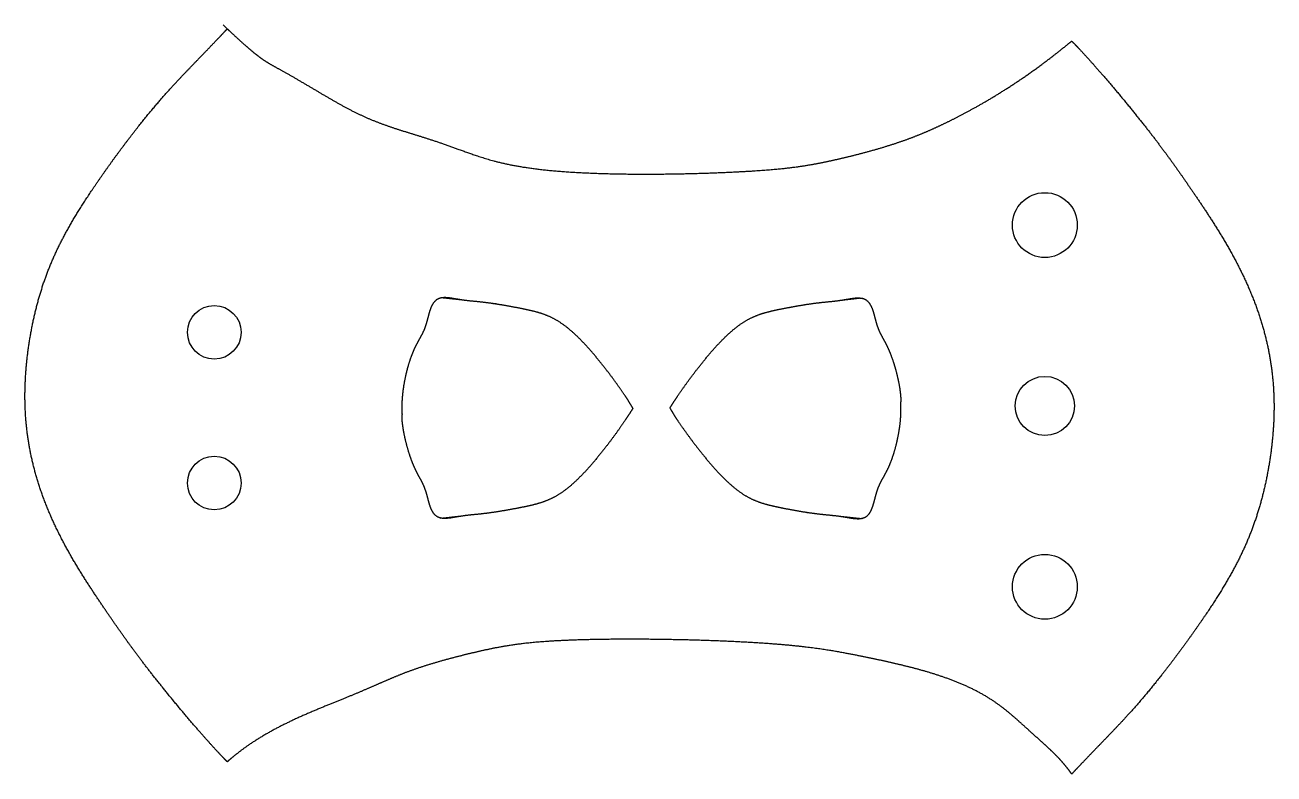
# Model space of a CAD drawing. Header units: millimetres. Extents: x -376 to 299, y -198 to 207.
import ezdxf

# ---------------------------------------------------------------- set-up
doc = ezdxf.new("R2010")
doc.units = ezdxf.units.MM
doc.layers.get('0').update_dxf_attribs({"linetype": 'CONTINUOUS'})

msp = doc.modelspace()

# ---------------------------------------------------------------- linework, layer by layer
for p, q in [((-268.55, 206.87), (-263.96, 202.7)), ((-121, 56.06), (-151.14, 59.4)), ((46.93, 55.91), (77.07, 59.25)), ((-121, -56.59), (-151.14, -59.93)), ((46.93, -56.73), (77.07, -60.07))]:
    msp.add_line(p, q)
for centre, radius in [((175.61, 98.66), 17.53), ((175.61, 98.66), 17.53), ((175.61, 98.66), 17.53), ((-273.27, 40.68), 14.5), ((175.61, 0.87), 16), ((-273.27, -40.82), 14.5), ((175.61, -96.92), 17.53), ((175.61, -96.92), 17.53), ((175.61, -96.92), 17.53)]:
    msp.add_circle(centre, radius)
for points in [[(-266.25, -191.54), (-266.9, -190.9), (-268.25, -189.52), (-270.44, -187.23), (-273.71, -183.71), (-278.34, -178.54), (-283.47, -172.66), (-288.99, -166.2), (-294.72, -159.34), (-300.47, -152.31), (-306.05, -145.33), (-311.29, -138.58), (-316.14, -132.13), (-320.64, -125.96), (-324.91, -119.93), (-329.12, -113.87), (-333.4, -107.6), (-337.85, -100.98), (-342.43, -93.96), (-347.08, -86.52), (-351.68, -78.69), (-356.1, -70.54), (-360.21, -62.14), (-363.92, -53.55), (-367.16, -44.85), (-369.89, -36.1), (-372.1, -27.33), (-373.77, -18.58), (-374.92, -9.84), (-375.55, -1.09), (-375.7, 7.7), (-375.38, 16.55), (-374.64, 25.48), (-373.48, 34.44), (-371.93, 43.37), (-370, 52.18), (-367.68, 60.8), (-364.99, 69.18), (-361.89, 77.3), (-358.37, 85.22), (-354.4, 93.05), (-349.97, 100.91), (-345.07, 108.91), (-339.74, 117.09), (-334.04, 125.42), (-328.09, 133.8), (-322, 142.04), (-315.92, 149.97), (-309.97, 157.43), (-304.23, 164.29), (-298.77, 170.53), (-293.58, 176.21), (-288.63, 181.44), (-283.88, 186.37), (-279.28, 191.11), (-274.82, 195.74), (-271.34, 199.39), (-268.77, 202.1), (-267.09, 203.89), (-266.25, 204.79)], [(-266.25, 204.79), (-266.19, 204.73), (-265.78, 204.35), (-264.28, 202.94), (-260.8, 199.69), (-255.49, 194.88), (-250.62, 190.78), (-246.57, 187.81), (-242.84, 185.55), (-238.65, 183.26), (-233.48, 180.39), (-227.35, 176.86), (-220.55, 172.83), (-213.5, 168.65), (-206.59, 164.64), (-199.98, 161.02), (-193.56, 157.84), (-187.17, 155.07), (-180.59, 152.6), (-173.71, 150.31), (-166.59, 148.11), (-159.42, 145.9), (-152.4, 143.63), (-145.63, 141.28), (-139.07, 138.86), (-132.43, 136.45), (-125.27, 134.12), (-117.11, 131.97), (-107.57, 130.1), (-96.38, 128.57), (-83.57, 127.43), (-69.41, 126.67), (-54.34, 126.26), (-38.89, 126.16), (-23.63, 126.32), (-9.14, 126.68), (4.13, 127.18), (15.85, 127.78), (25.91, 128.48), (34.49, 129.26), (41.96, 130.17), (48.8, 131.23), (55.46, 132.49), (62.27, 133.95), (69.38, 135.63), (76.67, 137.48), (83.98, 139.48), (91.08, 141.59), (97.81, 143.79), (104.16, 146.1), (110.22, 148.53), (116.15, 151.13), (122.12, 153.94), (128.23, 157), (134.54, 160.33), (141.05, 163.94), (147.73, 167.87), (154.55, 172.1), (161.49, 176.65), (168.52, 181.52), (175.64, 186.72), (181.4, 191.14), (185.75, 194.59), (188.66, 196.96), (190.12, 198.16)], [(190.12, 198.16), (190.77, 197.52), (192.12, 196.15), (194.31, 193.85), (197.58, 190.33), (202.21, 185.16), (207.34, 179.28), (212.86, 172.82), (218.59, 165.96), (224.34, 158.93), (229.92, 151.95), (235.17, 145.2), (240.01, 138.75), (244.51, 132.58), (248.78, 126.55), (252.99, 120.49), (257.27, 114.22), (261.72, 107.6), (266.3, 100.58), (270.96, 93.14), (275.56, 85.31), (279.97, 77.16), (284.08, 68.76), (287.79, 60.17), (291.03, 51.47), (293.77, 42.72), (295.97, 33.96), (297.64, 25.2), (298.79, 16.46), (299.42, 7.71), (299.57, -1.08), (299.26, -9.93), (298.51, -18.86), (297.35, -27.82), (295.8, -36.75), (293.87, -45.56), (291.56, -54.18), (288.86, -62.56), (285.76, -70.67), (282.24, -78.6), (278.28, -86.43), (273.84, -94.29), (268.95, -102.29), (263.61, -110.47), (257.92, -118.8), (251.96, -127.17), (245.87, -135.42), (239.79, -143.35), (233.84, -150.81), (228.1, -157.67), (222.64, -163.91), (217.45, -169.59), (212.5, -174.82), (207.75, -179.75), (203.15, -184.49), (198.69, -189.12), (195.21, -192.77), (192.65, -195.47), (190.96, -197.27), (190.12, -198.16)], [(-47.04, -0.34), (-47.42, 0.32), (-48.23, 1.65), (-49.52, 3.72), (-51.43, 6.64), (-54.11, 10.55), (-57.07, 14.69), (-60.3, 19.04), (-63.78, 23.51), (-67.45, 28.02), (-71.27, 32.44), (-75.16, 36.62), (-79.08, 40.42), (-82.97, 43.72), (-86.84, 46.46), (-90.68, 48.62), (-94.58, 50.28), (-98.62, 51.56), (-102.89, 52.61), (-107.44, 53.55), (-112.26, 54.47), (-117.26, 55.36), (-122.29, 56.17), (-127.19, 56.83), (-131.84, 57.32), (-136.19, 57.69), (-140.39, 58.25), (-144.53, 59.06), (-148.38, 59.62), (-151.67, 59.37), (-154.19, 57.85), (-155.94, 55.09), (-157.13, 51.52), (-158.05, 47.73), (-158.99, 44.27), (-160.13, 41.31), (-161.48, 38.7), (-162.99, 36.09), (-164.56, 33.17), (-166.1, 29.76), (-167.55, 25.88), (-168.85, 21.64), (-169.95, 17.21), (-170.83, 12.76), (-171.47, 8.39), (-171.86, 4.16), (-171.97, 0.93), (-171.93, -1.41), (-171.86, -2.93), (-171.81, -3.68)], [(-27.04, -0.34), (-26.65, 0.3), (-25.86, 1.59), (-24.59, 3.61), (-22.72, 6.45), (-20.1, 10.25), (-17.21, 14.29), (-14.06, 18.52), (-10.67, 22.89), (-7.09, 27.31), (-3.37, 31.66), (0.44, 35.79), (4.28, 39.59), (8.11, 42.94), (11.9, 45.74), (15.67, 47.99), (19.47, 49.74), (23.39, 51.08), (27.5, 52.16), (31.86, 53.11), (36.5, 54.01), (41.36, 54.9), (46.29, 55.73), (51.16, 56.44), (55.83, 56.98), (60.22, 57.39), (64.38, 57.8), (68.49, 58.53), (72.43, 59.27), (75.96, 59.49), (78.85, 58.69), (80.97, 56.6), (82.42, 53.48), (83.44, 49.82), (84.32, 46.21), (85.31, 43.04), (86.49, 40.33), (87.88, 37.8), (89.39, 35.12), (90.93, 32.01), (92.43, 28.42), (93.82, 24.45), (95.05, 20.29), (96.07, 16.17), (96.87, 12.29), (97.43, 8.75), (97.68, 6.24), (97.75, 4.55), (97.75, 3.51), (97.73, 3.01)], [(-27.04, -0.34), (-26.65, -0.99), (-25.84, -2.32), (-24.55, -4.4), (-22.64, -7.32), (-19.96, -11.23), (-17, -15.37), (-13.77, -19.71), (-10.29, -24.19), (-6.62, -28.7), (-2.8, -33.12), (1.09, -37.29), (5.01, -41.09), (8.9, -44.39), (12.77, -47.13), (16.61, -49.29), (20.51, -50.95), (24.55, -52.23), (28.82, -53.28), (33.36, -54.22), (38.18, -55.14), (43.19, -56.04), (48.22, -56.85), (53.12, -57.5), (57.77, -58), (62.12, -58.36), (66.32, -58.92), (70.46, -59.73), (74.31, -60.29), (77.6, -60.04), (80.12, -58.53), (81.87, -55.76), (83.06, -52.19), (83.98, -48.4), (84.92, -44.94), (86.06, -41.99), (87.41, -39.37), (88.92, -36.77), (90.49, -33.84), (92.03, -30.43), (93.48, -26.55), (94.77, -22.31), (95.88, -17.89), (96.76, -13.43), (97.4, -9.06), (97.79, -4.84), (97.9, -1.6), (97.86, 0.73), (97.79, 2.25), (97.73, 3.01)], [(-47.04, -0.34), (-47.42, -0.97), (-48.21, -2.27), (-49.49, -4.28), (-51.35, -7.13), (-53.97, -10.93), (-56.86, -14.96), (-60.01, -19.19), (-63.4, -23.56), (-66.98, -27.98), (-70.7, -32.33), (-74.51, -36.47), (-78.35, -40.27), (-82.18, -43.61), (-85.97, -46.42), (-89.74, -48.67), (-93.54, -50.41), (-97.46, -51.76), (-101.57, -52.84), (-105.94, -53.78), (-110.57, -54.68), (-115.43, -55.57), (-120.36, -56.4), (-125.23, -57.11), (-129.9, -57.66), (-134.3, -58.06), (-138.45, -58.48), (-142.56, -59.21), (-146.5, -59.94), (-150.03, -60.17), (-152.92, -59.36), (-155.04, -57.28), (-156.49, -54.15), (-157.51, -50.5), (-158.39, -46.89), (-159.38, -43.72), (-160.56, -41), (-161.95, -38.47), (-163.46, -35.79), (-165, -32.68), (-166.5, -29.09), (-167.89, -25.12), (-169.12, -20.96), (-170.14, -16.84), (-170.94, -12.96), (-171.5, -9.42), (-171.75, -6.92), (-171.82, -5.22), (-171.82, -4.18), (-171.81, -3.68)], [(190.12, -198.16), (189.61, -197.42), (188.54, -195.94), (186.83, -193.73), (184.33, -190.81), (180.87, -187.22), (177.1, -183.64), (173.11, -180.03), (168.98, -176.34), (164.76, -172.52), (160.42, -168.58), (155.81, -164.58), (150.74, -160.6), (145.05, -156.76), (138.66, -153.14), (131.61, -149.81), (124.05, -146.8), (116.2, -144.14), (108.28, -141.81), (100.51, -139.79), (93.03, -138.03), (85.95, -136.47), (79.26, -135.08), (72.85, -133.78), (66.49, -132.55), (59.81, -131.37), (52.39, -130.25), (43.83, -129.18), (33.81, -128.21), (22.18, -127.34), (9.04, -126.6), (-5.31, -126), (-20.44, -125.57), (-35.81, -125.31), (-50.89, -125.23), (-65.16, -125.35), (-78.18, -125.66), (-89.69, -126.17), (-99.6, -126.89), (-108.11, -127.79), (-115.59, -128.89), (-122.48, -130.18), (-129.23, -131.63), (-136.13, -133.26), (-143.27, -135.05), (-150.51, -136.99), (-157.66, -139.09), (-164.49, -141.32), (-170.9, -143.68), (-176.97, -146.16), (-182.91, -148.74), (-188.98, -151.41), (-195.43, -154.17), (-202.35, -157.02), (-209.71, -160), (-217.38, -163.13), (-225.18, -166.44), (-232.91, -169.97), (-240.39, -173.74), (-247.53, -177.77), (-254.26, -182.07), (-259.28, -185.72), (-262.85, -188.58), (-265.13, -190.55), (-266.25, -191.54)]]:
    msp.add_open_spline(points, degree=5)

doc.saveas('drawing.dxf')
